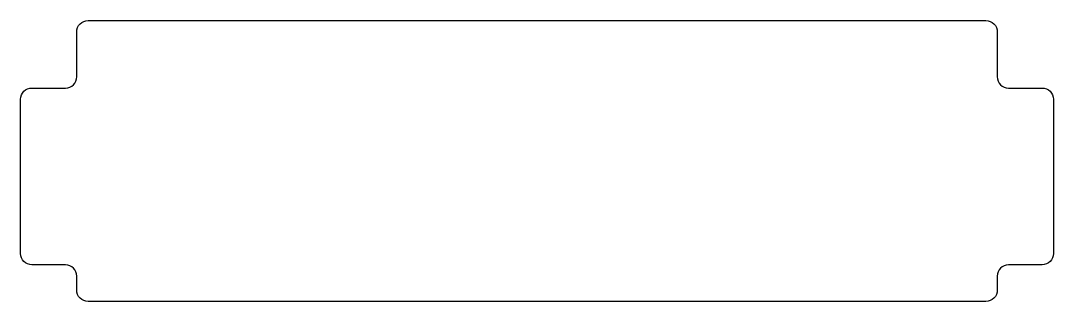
# Model space of a CAD drawing. Header units: millimetres. Extents: x -46 to 46, y 3 to 28.
import ezdxf

# ---------------------------------------------------------------- set-up
doc = ezdxf.new("R2010")
doc.units = ezdxf.units.MM
doc.layers.get('0').update_dxf_attribs({"linetype": 'CONTINUOUS'})

msp = doc.modelspace()

# ---------------------------------------------------------------- linework, layer by layer
msp.add_lwpolyline([(40, 27.96, -0.414214), (41, 26.96), (41, 22.96, 0.414214), (42, 21.96), (45, 21.96, -0.414214), (46, 20.96), (46, 7.21, -0.414214), (45, 6.21), (42, 6.21, 0.414214), (41, 5.21), (41, 3.96, -0.414214), (40, 2.96), (-40, 2.96, -0.414214), (-41, 3.96), (-41, 5.21, 0.414214), (-42, 6.21), (-45, 6.21, -0.414214), (-46, 7.21), (-46, 20.96, -0.414214), (-45, 21.96), (-42, 21.96, 0.414214), (-41, 22.96), (-41, 26.96, -0.414214), (-40, 27.96)], format="xyb", close=True)

doc.saveas('drawing.dxf')
